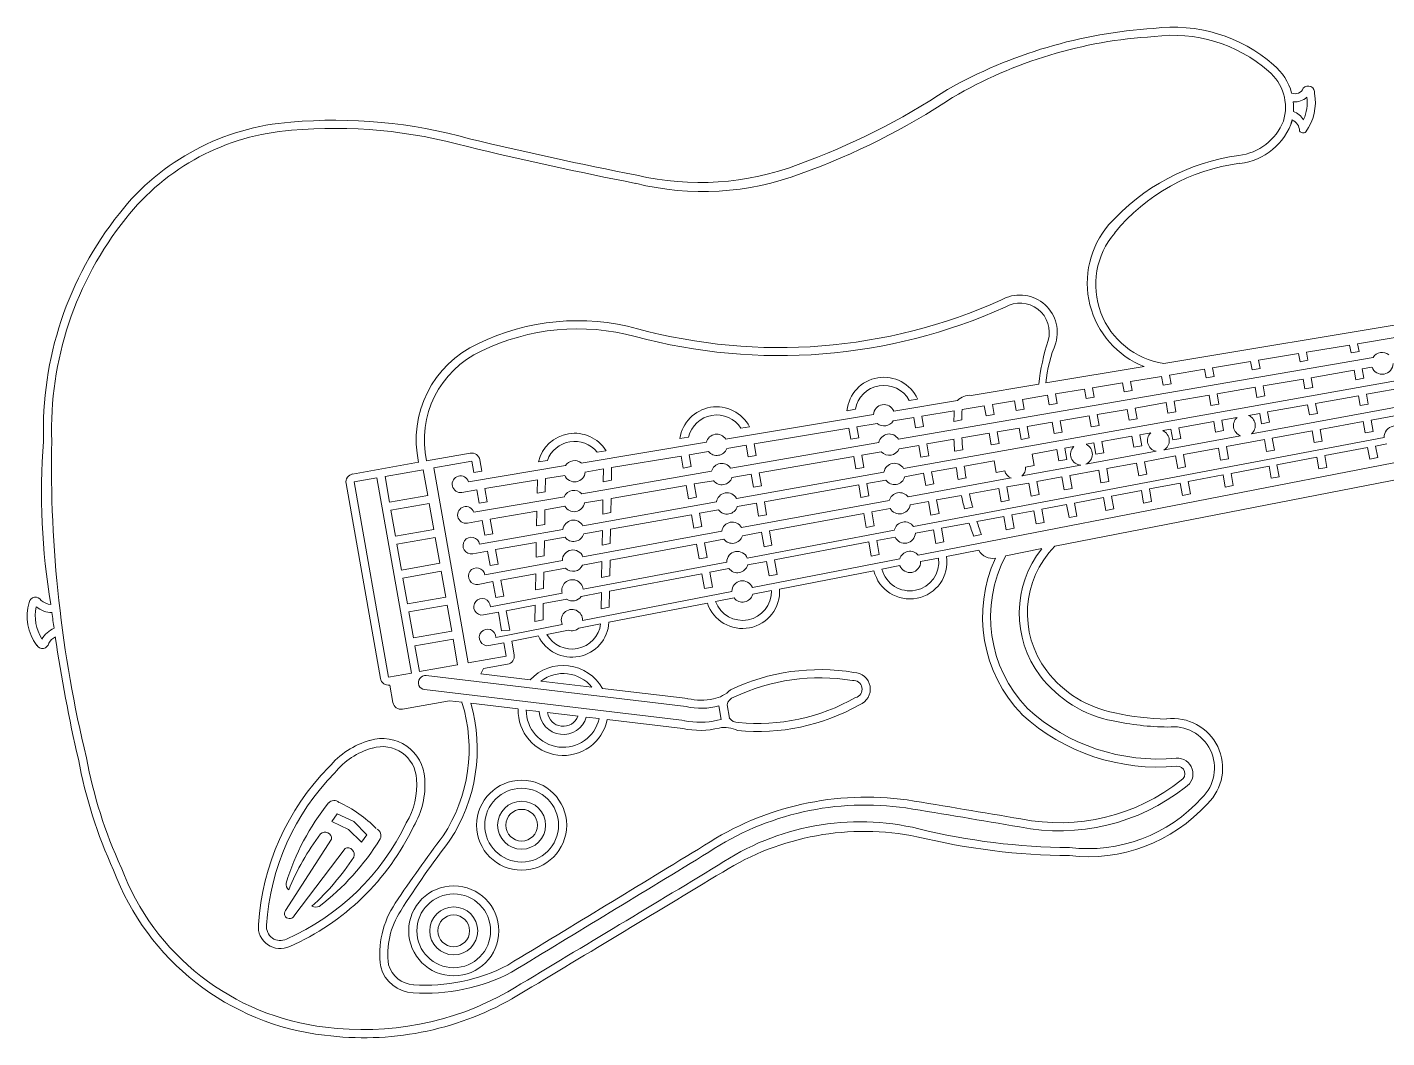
# Model space of a CAD drawing. Header units: inches. Extents: x 0 to 32.2, y 12.4 to 36.8.
# Drawn here: x 0.3 to 16, y 12.41 to 24.08 of the extents above; entities that cross this region are included whole.
import ezdxf

# ---------------------------------------------------------------- set-up
doc = ezdxf.new("R2010")
doc.units = ezdxf.units.IN
doc.header["$MEASUREMENT"] = 0

msp = doc.modelspace()

# ---------------------------------------------------------------- linework, layer by layer
at = {"color": 7, "linetype": 'Continuous', "lineweight": 5}
for p, q in [((10.417, 18.987), (28.657, 22.24)), ((13.421, 20.202), (26.025, 22.293)), ((11.261, 18.119), (30.976, 21.954)), ((26.282, 20.839), (12.163, 18.092)), ((15.568, 20.413), (15.071, 20.33)), ((15.584, 20.323), (15.568, 20.413)), ((16.14, 20.508), (15.66, 20.428)), ((15.66, 20.428), (15.676, 20.339)), ((15.838, 20.272), (10.357, 19.327)), ((14.978, 20.315), (14.516, 20.238)), ((14.995, 20.222), (14.978, 20.315)), ((15.071, 20.33), (15.087, 20.238)), ((15.676, 20.339), (15.584, 20.323)), ((12.058, 19.976), (13.196, 20.165)), ((13.892, 20.135), (13.488, 20.068)), ((13.91, 20.035), (13.892, 20.135)), ((14.424, 20.223), (13.984, 20.15)), ((13.984, 20.15), (14.002, 20.051)), ((14.441, 20.126), (14.424, 20.223)), ((14.533, 20.142), (14.441, 20.126)), ((14.516, 20.238), (14.533, 20.142)), ((15.087, 20.238), (14.995, 20.222)), ((15.123, 20.037), (15.619, 20.123)), ((15.619, 20.123), (15.638, 20.014)), ((15.711, 20.139), (15.826, 20.158)), ((15.73, 20.03), (15.711, 20.139)), ((11.979, 19.963), (11.197, 19.833)), ((12.944, 19.977), (12.598, 19.92)), ((12.963, 19.872), (12.944, 19.977)), ((13.395, 20.052), (13.037, 19.993)), ((13.037, 19.993), (13.055, 19.888)), ((13.413, 19.949), (13.395, 20.052)), ((13.506, 19.965), (13.413, 19.949)), ((13.488, 20.068), (13.506, 19.965)), ((14.002, 20.051), (13.91, 20.035)), ((14.435, 19.39), (17.968, 20.04)), ((14.568, 19.942), (15.03, 20.021)), ((14.589, 19.826), (14.568, 19.942)), ((15.03, 20.021), (15.05, 19.909)), ((15.142, 19.925), (15.123, 20.037)), ((15.638, 20.014), (15.73, 20.03)), ((10.482, 19.775), (10.578, 19.791)), ((12.078, 19.834), (11.789, 19.786)), ((11.789, 19.786), (11.809, 19.673)), ((12.097, 19.722), (12.078, 19.834)), ((12.505, 19.905), (12.17, 19.849)), ((12.17, 19.849), (12.189, 19.738)), ((12.524, 19.796), (12.505, 19.905)), ((12.617, 19.812), (12.524, 19.796)), ((12.598, 19.92), (12.617, 19.812)), ((13.055, 19.888), (12.963, 19.872)), ((13.541, 19.765), (13.945, 19.834)), ((13.945, 19.834), (13.966, 19.715)), ((14.037, 19.85), (14.476, 19.926)), ((14.058, 19.732), (14.037, 19.85)), ((14.476, 19.926), (14.496, 19.81)), ((14.496, 19.81), (14.589, 19.826)), ((15.05, 19.909), (15.142, 19.925)), ((15.671, 19.829), (15.175, 19.741)), ((15.691, 19.716), (15.671, 19.829)), ((16.242, 19.931), (15.763, 19.845)), ((15.763, 19.845), (15.783, 19.733)), ((9.764, 19.656), (9.86, 19.672)), ((11.04, 19.773), (10.304, 19.651)), ((10.627, 19.593), (11.001, 19.655)), ((11.349, 19.713), (11.092, 19.67)), ((11.37, 19.597), (11.349, 19.713)), ((11.696, 19.77), (11.442, 19.728)), ((11.442, 19.728), (11.462, 19.613)), ((11.716, 19.657), (11.696, 19.77)), ((11.809, 19.673), (11.716, 19.657)), ((12.189, 19.738), (12.097, 19.722)), ((12.652, 19.612), (12.998, 19.671)), ((12.998, 19.671), (13.02, 19.547)), ((13.091, 19.687), (13.449, 19.749)), ((13.113, 19.563), (13.091, 19.687)), ((13.449, 19.749), (13.47, 19.627)), ((13.47, 19.627), (13.562, 19.643)), ((13.562, 19.643), (13.541, 19.765)), ((13.966, 19.715), (14.058, 19.732)), ((15.083, 19.724), (14.621, 19.642)), ((14.621, 19.642), (14.642, 19.523)), ((15.103, 19.608), (15.083, 19.724)), ((15.175, 19.741), (15.195, 19.625)), ((15.783, 19.733), (15.691, 19.716)), ((16.294, 19.636), (15.815, 19.548)), ((10.069, 19.612), (8.362, 19.329)), ((9.876, 19.468), (10.113, 19.508)), ((10.296, 19.538), (10.535, 19.578)), ((10.535, 19.578), (10.556, 19.457)), ((10.556, 19.457), (10.648, 19.473)), ((10.648, 19.473), (10.627, 19.593)), ((11.088, 19.549), (10.997, 19.533)), ((11.462, 19.613), (11.37, 19.597)), ((11.844, 19.472), (12.132, 19.522)), ((11.867, 19.341), (11.844, 19.472)), ((12.132, 19.522), (12.155, 19.392)), ((12.225, 19.538), (12.56, 19.596)), ((12.248, 19.409), (12.225, 19.538)), ((12.56, 19.596), (12.582, 19.469)), ((12.582, 19.469), (12.674, 19.485)), ((12.674, 19.485), (12.652, 19.612)), ((13.02, 19.547), (13.113, 19.563)), ((13.999, 19.531), (13.595, 19.459)), ((14.02, 19.409), (13.999, 19.531)), ((14.267, 19.579), (14.091, 19.547)), ((14.091, 19.547), (14.112, 19.426)), ((14.529, 19.625), (14.398, 19.602)), ((14.55, 19.506), (14.529, 19.625)), ((14.642, 19.523), (14.55, 19.506)), ((15.195, 19.625), (15.103, 19.608)), ((15.723, 19.531), (15.228, 19.44)), ((15.746, 19.4), (15.723, 19.531)), ((15.815, 19.548), (15.838, 19.417)), ((7.932, 19.352), (7.834, 19.336)), ((8.637, 19.469), (8.538, 19.453)), ((8.691, 19.272), (9.783, 19.453)), ((9.783, 19.453), (9.806, 19.328)), ((9.806, 19.328), (9.898, 19.343)), ((9.898, 19.343), (9.876, 19.468)), ((10.532, 18.317), (15.967, 19.346)), ((10.999, 19.327), (10.684, 19.272)), ((11.405, 19.397), (11.091, 19.343)), ((11.405, 19.397), (11.429, 19.263)), ((11.498, 19.413), (11.752, 19.456)), ((11.521, 19.279), (11.498, 19.413)), ((11.752, 19.456), (11.775, 19.325)), ((11.775, 19.325), (11.867, 19.341)), ((12.155, 19.392), (12.248, 19.409)), ((13.053, 19.362), (12.707, 19.3)), ((13.075, 19.235), (13.053, 19.362)), ((13.272, 19.401), (13.145, 19.378)), ((13.145, 19.378), (13.167, 19.252)), ((13.503, 19.442), (13.41, 19.426)), ((13.429, 19.205), (14.308, 19.366)), ((13.525, 19.318), (13.503, 19.442)), ((13.617, 19.335), (13.525, 19.318)), ((13.595, 19.459), (13.617, 19.335)), ((14.112, 19.426), (14.02, 19.409)), ((14.583, 19.322), (14.145, 19.241)), ((14.607, 19.184), (14.583, 19.322)), ((15.136, 19.423), (14.675, 19.338)), ((14.675, 19.338), (14.699, 19.202)), ((15.159, 19.289), (15.136, 19.423)), ((15.228, 19.44), (15.251, 19.306)), ((15.838, 19.417), (15.746, 19.4)), ((5.413, 19.165), (4.908, 19.076)), ((8.139, 19.292), (6.695, 19.052)), ((6.877, 19.177), (6.98, 19.194)), ((7.94, 19.147), (8.163, 19.184)), ((8.374, 19.219), (8.599, 19.257)), ((10.13, 19.288), (8.42, 18.994)), ((8.599, 19.257), (8.622, 19.124)), ((8.715, 19.14), (8.691, 19.272)), ((9.933, 19.143), (10.159, 19.182)), ((10.365, 19.217), (10.591, 19.256)), ((10.591, 19.256), (10.616, 19.118)), ((10.708, 19.134), (10.684, 19.272)), ((11.099, 19.204), (11.007, 19.188)), ((11.429, 19.263), (11.521, 19.279)), ((11.9, 19.156), (12.188, 19.208)), ((11.923, 19.023), (11.9, 19.156)), ((12.188, 19.208), (12.211, 19.076)), ((12.28, 19.224), (12.382, 19.242)), ((12.303, 19.093), (12.28, 19.224)), ((12.522, 19.038), (13.332, 19.187)), ((12.615, 19.284), (12.524, 19.268)), ((12.637, 19.154), (12.615, 19.284)), ((12.73, 19.171), (12.637, 19.154)), ((12.707, 19.3), (12.73, 19.171)), ((13.167, 19.252), (13.075, 19.235)), ((14.053, 19.224), (13.649, 19.15)), ((14.077, 19.084), (14.053, 19.224)), ((14.145, 19.241), (14.169, 19.101)), ((14.699, 19.202), (14.607, 19.184)), ((15.251, 19.306), (15.159, 19.289)), ((15.776, 19.231), (15.281, 19.137)), ((15.8, 19.097), (15.776, 19.231)), ((15.997, 19.273), (15.868, 19.248)), ((15.868, 19.248), (15.892, 19.115)), ((4.054, 18.925), (4.816, 19.06)), ((4.993, 18.996), (5.43, 19.073)), ((6.513, 19.022), (5.391, 18.836)), ((5.43, 19.073), (5.453, 18.941)), ((5.545, 18.956), (5.522, 19.089)), ((6.201, 19.065), (6.303, 19.082)), ((7.043, 18.852), (7.045, 18.999)), ((7.045, 18.999), (7.848, 19.132)), ((7.848, 19.132), (7.872, 18.994)), ((7.872, 18.994), (7.964, 19.01)), ((7.964, 19.01), (7.94, 19.147)), ((8.622, 19.124), (8.715, 19.14)), ((8.75, 18.939), (9.841, 19.127)), ((9.841, 19.127), (9.866, 18.984)), ((9.866, 18.984), (9.958, 19.001)), ((9.958, 19.001), (9.933, 19.143)), ((10.616, 19.118), (10.708, 19.134)), ((11.026, 19.001), (10.741, 18.95)), ((11.119, 19.017), (11.461, 19.078)), ((11.485, 18.942), (11.461, 19.078)), ((12.464, 19.027), (11.783, 18.902)), ((11.824, 19.005), (11.923, 19.023)), ((12.211, 19.076), (12.303, 19.093)), ((13.108, 19.05), (12.762, 18.987)), ((13.133, 18.905), (13.108, 19.05)), ((13.557, 19.133), (13.2, 19.067)), ((13.2, 19.067), (13.226, 18.923)), ((13.582, 18.99), (13.557, 19.133)), ((13.674, 19.008), (13.582, 18.99)), ((13.649, 19.15), (13.674, 19.008)), ((14.169, 19.101), (14.077, 19.084)), ((14.637, 19.015), (14.199, 18.932)), ((14.661, 18.876), (14.637, 19.015)), ((15.189, 19.12), (14.729, 19.032)), ((14.729, 19.032), (14.753, 18.894)), ((15.213, 18.983), (15.189, 19.12)), ((15.305, 19.001), (15.213, 18.983)), ((15.281, 19.137), (15.305, 19.001)), ((15.892, 19.115), (15.8, 19.097)), ((4.07, 18.833), (4.335, 18.88)), ((4.335, 18.88), (4.733, 16.627)), ((4.428, 18.896), (4.87, 18.974)), ((4.48, 18.599), (4.428, 18.896)), ((4.87, 18.974), (4.922, 18.677)), ((5.39, 16.743), (4.993, 18.996)), ((5.453, 18.941), (5.545, 18.956)), ((5.581, 18.756), (6.188, 18.857)), ((6.188, 18.857), (6.185, 18.704)), ((6.279, 18.72), (6.282, 18.872)), ((6.282, 18.872), (6.504, 18.909)), ((8.2, 18.956), (6.7, 18.697)), ((6.74, 18.948), (6.951, 18.983)), ((6.951, 18.983), (6.949, 18.835)), ((6.949, 18.835), (7.043, 18.852)), ((8, 18.81), (8.221, 18.848)), ((8.435, 18.885), (8.658, 18.923)), ((8.487, 18.643), (10.189, 18.947)), ((8.658, 18.923), (8.684, 18.773)), ((8.776, 18.79), (8.75, 18.939)), ((10.21, 18.855), (9.991, 18.816)), ((10.648, 18.933), (10.43, 18.894)), ((10.469, 18.66), (11.66, 18.879)), ((10.673, 18.793), (10.648, 18.933)), ((10.741, 18.95), (10.765, 18.81)), ((11.14, 18.879), (11.048, 18.862)), ((11.585, 18.961), (11.485, 18.942)), ((12.244, 18.891), (11.956, 18.838)), ((12.27, 18.742), (12.244, 18.891)), ((12.67, 18.97), (12.336, 18.908)), ((12.336, 18.908), (12.362, 18.759)), ((12.696, 18.822), (12.67, 18.97)), ((12.762, 18.987), (12.788, 18.84)), ((13.226, 18.923), (13.133, 18.905)), ((14.107, 18.915), (13.704, 18.838)), ((14.132, 18.773), (14.107, 18.915)), ((14.199, 18.932), (14.224, 18.791)), ((14.753, 18.894), (14.661, 18.876)), ((4.375, 16.564), (3.978, 18.817)), ((4.467, 16.581), (4.07, 18.833)), ((5.317, 18.712), (5.488, 18.741)), ((5.488, 18.741), (5.515, 18.588)), ((5.607, 18.604), (5.581, 18.756)), ((6.185, 18.704), (6.279, 18.72)), ((7.039, 18.644), (7.907, 18.794)), ((7.907, 18.794), (7.934, 18.64)), ((8.027, 18.656), (8, 18.81)), ((8.684, 18.773), (8.776, 18.79)), ((9.899, 18.8), (8.809, 18.605)), ((9.924, 18.655), (9.899, 18.8)), ((9.991, 18.816), (10.016, 18.672)), ((10.765, 18.81), (10.673, 18.793)), ((11.176, 18.695), (11.518, 18.758)), ((11.545, 18.604), (11.518, 18.758)), ((11.864, 18.821), (11.61, 18.775)), ((11.61, 18.775), (11.637, 18.622)), ((11.89, 18.67), (11.864, 18.821)), ((11.982, 18.687), (11.89, 18.67)), ((11.956, 18.838), (11.982, 18.687)), ((12.362, 18.759), (12.27, 18.742)), ((12.788, 18.84), (12.696, 18.822)), ((13.163, 18.736), (12.818, 18.67)), ((13.189, 18.589), (13.163, 18.736)), ((13.612, 18.821), (13.255, 18.753)), ((13.255, 18.753), (13.281, 18.607)), ((13.638, 18.677), (13.612, 18.821)), ((13.73, 18.695), (13.638, 18.677)), ((13.704, 18.838), (13.73, 18.695)), ((14.224, 18.791), (14.132, 18.773)), ((4.922, 18.677), (4.48, 18.599)), ((4.939, 18.584), (4.496, 18.506)), ((4.992, 18.284), (4.939, 18.584)), ((6.499, 18.663), (5.454, 18.483)), ((5.515, 18.588), (5.607, 18.604)), ((6.275, 18.513), (6.504, 18.552)), ((6.714, 18.327), (8.256, 18.602)), ((6.732, 18.592), (6.945, 18.628)), ((6.945, 18.628), (6.942, 18.463)), ((7.036, 18.48), (7.039, 18.644)), ((7.934, 18.64), (8.027, 18.656)), ((8.717, 18.589), (8.496, 18.549)), ((8.546, 18.306), (10.252, 18.62)), ((8.743, 18.438), (8.717, 18.589)), ((8.809, 18.605), (8.835, 18.455)), ((10.016, 18.672), (9.924, 18.655)), ((10.706, 18.608), (10.492, 18.569)), ((10.733, 18.451), (10.706, 18.608)), ((11.084, 18.678), (10.798, 18.625)), ((10.798, 18.625), (10.826, 18.468)), ((11.214, 18.542), (11.123, 18.524)), ((11.637, 18.622), (11.545, 18.604)), ((12.3, 18.572), (12.012, 18.518)), ((12.327, 18.422), (12.3, 18.572)), ((12.726, 18.653), (12.392, 18.59)), ((12.392, 18.59), (12.419, 18.439)), ((12.752, 18.504), (12.726, 18.653)), ((12.818, 18.67), (12.844, 18.522)), ((13.281, 18.607), (13.189, 18.589)), ((4.496, 18.506), (4.549, 18.206)), ((5.379, 18.358), (5.55, 18.388)), ((5.55, 18.388), (5.58, 18.22)), ((5.643, 18.404), (6.181, 18.497)), ((5.672, 18.236), (5.643, 18.404)), ((6.181, 18.497), (6.178, 18.327)), ((6.272, 18.343), (6.275, 18.513)), ((6.942, 18.463), (7.036, 18.48)), ((7.967, 18.455), (7.033, 18.288)), ((7.994, 18.3), (7.967, 18.455)), ((8.28, 18.511), (8.059, 18.471)), ((8.059, 18.471), (8.087, 18.317)), ((8.835, 18.455), (8.743, 18.438)), ((9.957, 18.47), (8.868, 18.27)), ((9.985, 18.309), (9.957, 18.47)), ((10.263, 18.527), (10.049, 18.487)), ((10.049, 18.487), (10.077, 18.326)), ((10.826, 18.468), (10.733, 18.451)), ((11.264, 18.376), (11.575, 18.435)), ((11.602, 18.281), (11.575, 18.435)), ((11.92, 18.5), (11.667, 18.452)), ((11.667, 18.452), (11.694, 18.298)), ((11.947, 18.348), (11.92, 18.5)), ((12.012, 18.518), (12.039, 18.366)), ((12.419, 18.439), (12.327, 18.422)), ((12.844, 18.522), (12.752, 18.504)), ((4.549, 18.206), (4.992, 18.284)), ((5.52, 18.114), (6.483, 18.286)), ((5.58, 18.22), (5.672, 18.236)), ((6.178, 18.327), (6.272, 18.343)), ((6.714, 17.969), (8.316, 18.264)), ((6.939, 18.272), (6.723, 18.233)), ((6.936, 18.105), (6.939, 18.272)), ((7.033, 18.288), (7.03, 18.122)), ((8.087, 18.317), (7.994, 18.3)), ((8.776, 18.253), (8.556, 18.213)), ((8.612, 17.953), (10.31, 18.275)), ((8.805, 18.085), (8.776, 18.253)), ((8.868, 18.27), (8.897, 18.103)), ((10.077, 18.326), (9.985, 18.309)), ((10.763, 18.281), (10.553, 18.241)), ((10.791, 18.123), (10.763, 18.281)), ((11.172, 18.359), (10.855, 18.299)), ((10.855, 18.299), (10.883, 18.141)), ((11.316, 18.225), (11.226, 18.208)), ((11.694, 18.298), (11.602, 18.281)), ((12.039, 18.366), (11.947, 18.348)), ((4.566, 18.114), (5.008, 18.192)), ((4.618, 17.816), (4.566, 18.114)), ((5.008, 18.192), (5.06, 17.894)), ((6.175, 18.135), (5.705, 18.052)), ((6.172, 17.964), (6.175, 18.135)), ((6.269, 18.152), (6.266, 17.982)), ((6.507, 18.195), (6.269, 18.152)), ((7.03, 18.122), (6.936, 18.105)), ((8.027, 18.115), (7.027, 17.931)), ((8.057, 17.944), (8.027, 18.115)), ((8.339, 18.173), (8.119, 18.132)), ((8.119, 18.132), (8.149, 17.961)), ((8.897, 18.103), (8.805, 18.085)), ((10.015, 18.14), (8.927, 17.934)), ((10.044, 17.977), (10.015, 18.14)), ((10.318, 18.197), (10.107, 18.157)), ((10.107, 18.157), (10.136, 17.995)), ((11.261, 18.119), (10.585, 17.987)), ((10.883, 18.141), (10.791, 18.123)), ((12.012, 18.063), (11.596, 17.982)), ((5.613, 18.035), (5.441, 18.005)), ((5.582, 17.761), (6.476, 17.925)), ((5.642, 17.867), (5.613, 18.035)), ((5.705, 18.052), (5.734, 17.884)), ((6.266, 17.982), (6.172, 17.964)), ((6.933, 17.914), (6.71, 17.873)), ((6.715, 17.594), (8.375, 17.908)), ((6.93, 17.73), (6.933, 17.914)), ((7.027, 17.931), (7.024, 17.748)), ((8.149, 17.961), (8.057, 17.944)), ((8.835, 17.916), (8.616, 17.875)), ((10.372, 17.946), (8.672, 17.615)), ((8.865, 17.748), (8.835, 17.916)), ((8.927, 17.934), (8.957, 17.766)), ((10.136, 17.995), (10.044, 17.977)), ((10.613, 17.913), (10.821, 17.954)), ((11.285, 18.044), (10.913, 17.971)), ((5.06, 17.894), (4.618, 17.816)), ((5.077, 17.802), (4.634, 17.724)), ((5.129, 17.504), (5.077, 17.802)), ((5.734, 17.884), (5.642, 17.867)), ((6.169, 17.773), (5.767, 17.699)), ((6.165, 17.586), (6.169, 17.773)), ((6.263, 17.791), (6.26, 17.603)), ((6.514, 17.837), (6.263, 17.791)), ((7.024, 17.748), (6.93, 17.73)), ((8.087, 17.774), (7.021, 17.573)), ((8.117, 17.603), (8.087, 17.774)), ((8.4, 17.834), (8.179, 17.792)), ((8.179, 17.792), (8.209, 17.62)), ((8.957, 17.766), (8.865, 17.748)), ((10.074, 17.808), (8.984, 17.596)), ((10.167, 17.826), (10.375, 17.867)), ((4.634, 17.724), (4.687, 17.426)), ((5.675, 17.682), (5.504, 17.651)), ((5.707, 17.499), (5.675, 17.682)), ((5.767, 17.699), (5.799, 17.516)), ((6.26, 17.603), (6.165, 17.586)), ((8.209, 17.62), (8.117, 17.603)), ((4.687, 17.426), (5.129, 17.504)), ((5.645, 17.392), (6.475, 17.549)), ((5.799, 17.516), (5.707, 17.499)), ((6.526, 17.479), (6.256, 17.428)), ((6.927, 17.555), (6.693, 17.511)), ((8.434, 17.569), (6.71, 17.233)), ((6.923, 17.37), (6.927, 17.555)), ((8.152, 17.434), (7.014, 17.213)), ((7.021, 17.573), (7.017, 17.389)), ((8.46, 17.494), (8.245, 17.452)), ((8.891, 17.578), (8.676, 17.536)), ((5.145, 17.412), (4.703, 17.334)), ((4.703, 17.334), (4.756, 17.034)), ((5.198, 17.112), (5.145, 17.412)), ((5.737, 17.329), (5.566, 17.297)), ((5.775, 17.114), (5.737, 17.329)), ((6.162, 17.41), (5.829, 17.347)), ((5.829, 17.347), (5.868, 17.123)), ((6.159, 17.222), (6.162, 17.41)), ((6.256, 17.428), (6.253, 17.24)), ((7.017, 17.389), (6.923, 17.37)), ((6.475, 17.188), (5.708, 17.038)), ((5.868, 17.123), (5.775, 17.114)), ((6.253, 17.24), (6.159, 17.222)), ((6.547, 17.122), (6.297, 17.073)), ((6.918, 17.194), (6.668, 17.146)), ((4.756, 17.034), (5.198, 17.112)), ((4.772, 16.941), (5.215, 17.019)), ((5.215, 17.019), (5.267, 16.722)), ((5.628, 16.943), (5.799, 16.976)), ((5.799, 16.976), (5.827, 16.82)), ((6.201, 17.055), (5.891, 16.994)), ((5.891, 16.994), (5.919, 16.837)), ((4.825, 16.644), (4.772, 16.941)), ((5.827, 16.82), (5.39, 16.743)), ((5.267, 16.722), (4.825, 16.644)), ((5.565, 16.679), (5.536, 16.616)), ((5.843, 16.728), (5.565, 16.679)), ((4.733, 16.627), (4.467, 16.581)), ((4.52, 16.286), (4.484, 16.488)), ((4.904, 16.597), (7.906, 16.239)), ((5.536, 16.616), (6.105, 16.548)), ((6.227, 16.533), (6.817, 16.463)), ((7.886, 16.077), (4.885, 16.435)), ((6.94, 16.448), (7.926, 16.331)), ((5.174, 16.306), (4.629, 16.21)), ((5.318, 16.289), (5.174, 16.306)), ((5.967, 16.212), (5.419, 16.277)), ((6.06, 16.2), (6.209, 16.183)), ((8.285, 16.248), (8.312, 16.091)), ((8.405, 16.107), (8.378, 16.261)), ((6.657, 16.129), (6.304, 16.171)), ((6.752, 16.118), (6.901, 16.1)), ((7.867, 15.985), (6.995, 16.089)), ((8.312, 16.091), (8.266, 16.083)), ((3.875, 15.002), (3.813, 14.914)), ((4.068, 14.911), (3.875, 15.002)), ((3.813, 14.914), (4.006, 14.822)), ((4.006, 14.822), (4.158, 14.672)), ((4.22, 14.76), (4.068, 14.911)), ((4.158, 14.672), (4.22, 14.76)), ((3.278, 13.885), (3.812, 14.709)), ((3.966, 14.602), (3.374, 13.818))]:
    msp.add_line(p, q, dxfattribs=at)
at = {"color": 7, "linetype": 'Continuous', "lineweight": 0}
for centre, radius in [((6.006, 14.87), 0.52), ((6.006, 14.87), 0.426), ((6.006, 14.87), 0.277), ((6.006, 14.87), 0.183), ((5.222, 13.65), 0.52), ((5.222, 13.65), 0.426), ((5.222, 13.65), 0.277), ((5.222, 13.65), 0.183)]:
    msp.add_circle(centre, radius, dxfattribs=at)
at = {"color": 7, "linetype": 'Continuous', "lineweight": 5}
for centre, radius, start, end in [((13.651, 18.516), 5.564, 93.5722, 119.3647), ((13.531, 22.328), 1.757, 48.7739, 97.4159), ((13.614, 18.761), 5.224, 93.3385, 120.2401), ((13.53, 22.326), 1.665, 48.6905, 97.6146), ((14.285, 23.158), 0.542, 342.893, 50.5011), ((14.286, 23.159), 0.634, 15.0606, 50.535), ((15.089, 23.331), 0.0748, 349.9638, 138.7963), ((6.433, 30.14), 8.127, 289.8903, 303.5353), ((6.435, 30.134), 8.231, 289.8859, 303.5411), ((14.939, 23.415), 0.0999, 245.9202, 339.5354), ((14.939, 23.416), 0.194, 263.4784, 314.2219), ((14.599, 23.213), 0.479, 335.8447, 7.6711), ((14.599, 23.213), 0.573, 323.914, 10.5863), ((14.294, 23.159), 0.626, 355.6525, 5.8798), ((14.818, 22.865), 0.266, 34.6702, 67.8429), ((3.543, 20.219), 2.776, 94.1776, 141.8361), ((3.846, 17.228), 5.782, 74.358, 95.0094), ((14.217, 23.229), 0.629, 276.5528, 338.5408), ((14.217, 23.229), 0.723, 276.5634, 342.5418), ((14.269, 23.163), 0.651, 342.3152, 347.1613), ((14.849, 22.885), 0.14, 0.2943, 65.803), ((3.544, 20.218), 2.683, 94.1892, 141.8467), ((3.845, 17.22), 5.696, 74.3719, 95.0071), ((16.583, 69.416), 47.942, 256.5168, 258.8789), ((15.031, 22.916), 0.0521, 215.743, 306.7034), ((16.452, 68.814), 47.42, 256.4966, 258.8987), ((8.066, 25.481), 3.191, 256.7753, 290.7765), ((14.629, 20.158), 2.47, 97.918, 138.1804), ((14.579, 20.31), 2.22, 97.2298, 140.983), ((8.099, 25.386), 3.2, 255.9365, 290.7896), ((4.494, 19.43), 4.011, 141.3666, 181.826), ((4.494, 19.43), 3.917, 141.3645, 181.8271), ((13.575, 21.13), 1.037, 139.3476, 248.5579), ((13.556, 21.112), 0.92, 139.6668, 261.5932), ((8.98, 26.651), 6.266, 254.8602, 294.1286), ((11.76, 20.56), 0.432, 343.769, 120.3995), ((11.76, 20.56), 0.339, 343.7542, 120.4099), ((8.979, 26.651), 6.359, 254.8656, 294.2272), ((6.652, 18.068), 2.627, 74.7423, 115.9834), ((6.652, 18.068), 2.533, 74.7404, 116.0317), ((6.013, 19.317), 1.225, 114.7099, 192.1322), ((14.523, 19.689), 2.559, 162.3336, 173.8438), ((13.73, 19.801), 1.68, 157.6816, 174.0108), ((6.013, 19.317), 1.131, 114.7181, 192.2987), ((15.944, 20.203), 0.126, 52.4726, 147.0953), ((15.944, 20.203), 0.126, 200.7562, 358.7812), ((10.189, 19.614), 0.428, 24.4987, 174.3359), ((10.189, 19.614), 0.334, 28.8729, 169.9625), ((11.177, 19.651), 0.183, 83.6784, 138.3677), ((8.257, 19.273), 0.428, 27.2825, 171.5634), ((10.191, 19.603), 0.123, 22.9579, 175.8438), ((14.524, 19.458), 3.527, 176.7967, 178.7827), ((14.695, 19.489), 3.607, 177.1206, 179.052), ((8.257, 19.273), 0.334, 32.543, 166.3004), ((10.191, 19.603), 0.123, 230.5459, 328.3398), ((14.352, 19.485), 0.126, 131.9773, 249.7191), ((14.352, 19.485), 0.126, 311.1127, 68.2491), ((16.093, 19.354), 0.126, 17.8929, 183.5707), ((6.617, 18.968), 0.428, 31.9522, 166.8871), ((8.259, 19.262), 0.123, 32.7773, 166.0557), ((10.251, 19.264), 0.123, 30.853, 168.6979), ((14.521, 19.458), 3.525, 182.1369, 184.4024), ((14.697, 19.489), 3.609, 182.3252, 184.5282), ((13.359, 19.31), 0.126, 133.6121, 257.2667), ((13.359, 19.31), 0.126, 299.7689, 66.5535), ((8.037, 18.7), 7.576, 175.4406, 189.734), ((14.98, 19.034), 14.404, 178.9206, 193.5901), ((5.43, 19.073), 0.0937, 9.707, 100.1104), ((6.617, 18.968), 0.334, 38.8596, 159.9783), ((8.259, 19.262), 0.123, 219.1377, 339.6819), ((10.251, 19.264), 0.123, 221.9757, 337.5837), ((12.471, 19.153), 0.126, 135.0879, 266.9088), ((12.471, 19.153), 0.126, 293.9177, 65.1425), ((6.617, 18.957), 0.123, 50.7902, 148.0291), ((8.318, 18.924), 0.123, 34.733, 164.8043), ((10.311, 18.926), 0.123, 30.0101, 170.2376), ((14.523, 19.458), 3.527, 187.457, 189.7423), ((14.697, 19.489), 3.61, 187.511, 189.7355), ((11.703, 18.993), 0.122, 311.1736, 5.3179), ((4.07, 18.833), 0.0937, 99.7076, 190.0489), ((5.3, 18.807), 0.096, 17.6064, 280.0314), ((6.617, 18.957), 0.123, 202.733, 356.0712), ((8.318, 18.924), 0.123, 217.8429, 341.6822), ((10.311, 18.926), 0.123, 215.077, 345.1286), ((11.702, 18.993), 0.122, 195.4693, 249.6712), ((6.611, 18.613), 0.123, 43.4051, 156.1482), ((8.378, 18.585), 0.123, 28.1578, 172.0876), ((10.37, 18.587), 0.123, 36.2444, 164.5829), ((14.698, 19.489), 3.61, 192.7124, 195.2141), ((5.362, 18.453), 0.0961, 17.9849, 280.0166), ((6.611, 18.613), 0.123, 209.5106, 350.0436), ((8.378, 18.585), 0.123, 217.0236, 343.1854), ((10.37, 18.587), 0.123, 209.4642, 351.3738), ((14.521, 19.458), 3.525, 192.7893, 195.3599), ((6.605, 18.269), 0.123, 27.8908, 172.305), ((10.43, 18.249), 0.123, 33.7741, 167.6433), ((14.695, 19.488), 3.607, 197.9573, 200.4952), ((6.605, 18.269), 0.123, 217.2754, 342.9863), ((8.438, 18.247), 0.123, 28.8694, 171.9657), ((10.43, 18.249), 0.123, 204.7847, 356.6566), ((14.518, 19.457), 3.521, 198.1684, 200.7771), ((5.425, 18.099), 0.096, 8.7776, 280.0167), ((8.438, 18.247), 0.123, 216.8884, 343.9442), ((12.955, 17.317), 1.202, 141.6556, 216.9549), ((12.955, 17.317), 1.108, 135.6391, 216.9484), ((6.599, 17.925), 0.123, 20.6889, 180.1626), ((8.498, 17.908), 0.123, 21.7292, 179.742), ((10.49, 17.91), 0.428, 193.7743, 8.238), ((10.49, 17.91), 0.334, 194.577, 7.4517), ((10.49, 17.91), 0.123, 38.8028, 163.199), ((10.49, 17.91), 0.123, 200.6556, 1.3767), ((11.445, 18.133), 0.183, 209.083, 280.1792), ((12.951, 17.274), 1.622, 155.2735, 224.0195), ((12.951, 17.274), 1.529, 152.395, 223.7626), ((5.487, 17.745), 0.096, 9.0784, 280.02), ((6.599, 17.925), 0.123, 226.1587, 334.7025), ((8.498, 17.908), 0.123, 217.1251, 344.3311), ((6.593, 17.582), 0.123, 5.8488, 195.6005), ((8.557, 17.569), 0.428, 198.4218, 3.5917), ((8.557, 17.569), 0.123, 21.7221, 180.3159), ((0.865, 17.283), 0.569, 163.7634, 216.2367), ((0.392, 17.428), 0.075, 30.4473, 169.5533), ((0.588, 17.623), 0.205, 230.0913, 264.9155), ((5.549, 17.392), 0.096, 359.9775, 280.0263), ((6.593, 17.582), 0.123, 236.9062, 324.5723), ((8.557, 17.569), 0.334, 200.5476, 1.4713), ((8.557, 17.569), 0.123, 217.7098, 344.3225), ((0.865, 17.283), 0.476, 166.9771, 213.0227), ((0.588, 17.622), 0.297, 231.2503, 268.9627), ((17.129, 19.473), 16.686, 187.3966, 188.0241), ((6.587, 17.238), 0.123, 357.7828, 204.2755), ((0.721, 16.869), 0.297, 112.5326, 150.023), ((5.612, 17.038), 0.096, 0.2845, 280.0154), ((6.587, 17.238), 0.428, 205.4115, 356.6084), ((6.587, 17.238), 0.334, 209.567, 352.4428), ((6.587, 17.238), 0.123, 250.6914, 311.2526), ((0.471, 16.985), 0.075, 210.447, 349.5529), ((0.72, 16.87), 0.202, 119.2984, 150.0914), ((18.058, 19.602), 17.624, 188.3364, 193.017), ((5.827, 16.82), 0.0935, 279.7235, 10.0926), ((6.486, 16.195), 0.52, 29.1902, 137.1894), ((9.448, 14.276), 2.39, 80.4858, 115.5417), ((13.098, 17.438), 1.294, 217.4109, 259.2159), ((4.467, 16.581), 0.0939, 190.1145, 280.2512), ((4.895, 16.516), 0.0815, 83.2084, 263.2109), ((6.486, 16.195), 0.426, 39.0373, 127.3647), ((9.448, 14.276), 2.296, 80.4865, 115.5442), ((9.837, 16.441), 0.101, 284.0523, 95.9479), ((9.84, 16.441), 0.192, 290.8449, 89.155), ((13.098, 17.438), 1.389, 217.3928, 259.1151), ((8.077, 17.017), 0.703, 257.5909, 281.7228), ((8.145, 16.708), 0.387, 281.1664, 314.63), ((8.494, 16.235), 0.119, 107.7141, 167.2862), ((8.731, 18.341), 2.296, 264.4559, 299.5134), ((4.612, 16.302), 0.0937, 189.9506, 280.2928), ((3.577, 15.748), 1.822, 326.6646, 17.2565), ((3.577, 15.749), 1.916, 326.6552, 16.0059), ((6.486, 16.195), 0.52, 178.184, 348.2013), ((6.486, 16.195), 0.426, 179.2705, 347.103), ((6.486, 16.195), 0.277, 182.5852, 343.8074), ((8.077, 17.016), 0.796, 257.5611, 285.1189), ((8.731, 18.341), 2.39, 264.4585, 299.5141), ((13.356, 17.882), 2.248, 227.8226, 275.3407), ((6.486, 16.195), 0.183, 187.4448, 338.9095), ((8.063, 16.92), 0.862, 258.1805, 283.6435), ((8.504, 16.174), 0.119, 212.7147, 272.2847), ((13.356, 17.881), 2.341, 227.8136, 275.3104), ((13.506, 19.189), 3.186, 257.8532, 269.2941), ((13.526, 19.312), 3.217, 257.973, 268.7323), ((13.529, 15.529), 0.572, 313.9389, 97.4939), ((4.399, 15.383), 0.488, 2.7959, 107.2042), ((8.063, 16.922), 0.957, 258.2057, 283.6211), ((8.351, 15.669), 0.329, 63.1201, 101.0102), ((13.529, 15.529), 0.478, 313.9467, 97.49), ((4.505, 14.95), 0.934, 105.5312, 140.8153), ((4.506, 14.946), 0.844, 105.4316, 141.2752), ((4.399, 15.383), 0.394, 2.6949, 107.2921), ((6.318, 16.647), 5.525, 190.5811, 204.562), ((6.344, 16.654), 5.458, 190.6068, 204.5897), ((13.579, 15.464), 0.18, 301.008, 94.3739), ((13.579, 15.464), 0.0863, 301.0207, 94.3809), ((5.818, 13.536), 2.858, 135.4762, 176.2565), ((5.819, 13.536), 2.765, 135.4797, 176.2575), ((3.952, 15.335), 0.844, 328.7128, 4.5716), ((3.954, 15.334), 0.935, 329.2081, 4.4637), ((12.217, 17.155), 2.257, 258.5921, 308.565), ((12.218, 17.149), 2.344, 258.6128, 308.3481), ((6.003, 13.354), 2.847, 141.4305, 162.6769), ((3.839, 15.072), 0.0833, 47.3285, 137.5912), ((3.287, 13.806), 1.461, 44.6032, 65.3968), ((9.987, 11.775), 3.419, 82.0719, 123.1417), ((9.974, 11.831), 3.272, 81.7501, 123.5402), ((-13.021, -129.725), 146.776, 80.27569, 80.795), ((12.545, 16.368), 1.862, 263.4033, 317.8286), ((12.544, 16.371), 1.772, 263.1409, 317.9936), ((-12.442, -126.24), 143.15, 80.26857, 80.80066), ((2.177, 16.086), 2.765, 293.7493, 334.5217), ((6.075, 12.984), 2.985, 143.2343, 157.5834), ((2.177, 16.085), 2.858, 293.7395, 334.5247), ((3.735, 14.713), 0.0771, 356.9399, 132.3579), ((4.298, 14.751), 0.0833, 332.4088, 62.6711), ((9.912, 11.99), 2.919, 76.5034, 124.0806), ((9.959, 11.731), 3.067, 78.4893, 122.1041), ((12.393, 22.203), 7.592, 256.2861, 269.5425), ((1.948, 16.192), 2.84, 307.3007, 328.5987), ((3.996, 14.531), 0.0771, 337.7175, 112.9848), ((17.323, 5.481), 15.339, 142.8348, 146.4012), ((13.689, 8.143), 10.741, 142.4067, 147.6996), ((-515.652, 872.281), 1004.931, 301.261127, 301.412763), ((12.392, 22.195), 7.677, 256.2778, 269.5486), ((1.563, 16.144), 2.995, 312.4404, 326.7438), ((-445.235, 756.756), 869.73, 301.244675, 301.420316), ((4.067, 15.385), 2.96, 200.4683, 263.4703), ((4.067, 15.386), 2.867, 200.4708, 263.4673), ((-1652.633, 2772.946), 3219.962, 301.001571, 301.052041), ((-777.971, 1318.609), 1522.962, 300.977266, 301.084154), ((3.379, 14.192), 0.0943, 173.9923, 227.5699), ((3.325, 13.85), 0.0586, 143.8027, 326.2657), ((3.628, 14.017), 0.094, 242.3934, 296.2014), ((5.411, 13.385), 1.043, 145.948, 188.3176), ((5.386, 13.38), 0.925, 147.1207, 187.6314), ((3.218, 13.698), 0.253, 174.4212, 295.579), ((3.219, 13.698), 0.16, 173.4035, 296.5964), ((4.767, 13.336), 0.401, 194.729, 268.0034), ((4.767, 13.336), 0.307, 194.7158, 268.0088), ((4.899, 15.077), 2.054, 266.0119, 297.4489), ((4.9, 15.075), 2.145, 266.0811, 297.4648), ((4.182, 15.895), 3.386, 262.5063, 299.4178), ((4.183, 15.895), 3.48, 262.5283, 299.4626)]:
    msp.add_arc(centre, radius, start, end, dxfattribs=at)

doc.saveas('drawing.dxf')
